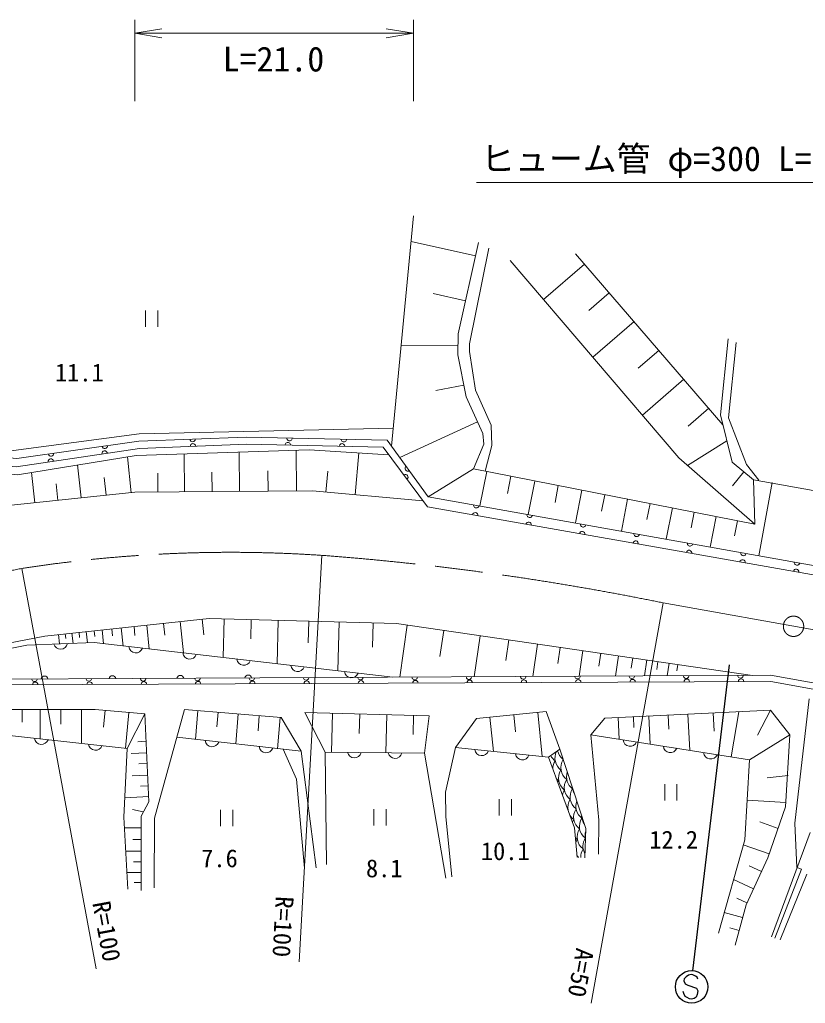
# Model space of a CAD drawing. Units: millimetres, scale not verified. Extents: x 40000 to 680000, y 20000 to 380000.
# Drawn here: x 114731 to 172609, y 263541 to 336000 of the extents above; entities that cross this region are included whole.
import ezdxf
from ezdxf.enums import TextEntityAlignment as Align

# ---------------------------------------------------------------- set-up
doc = ezdxf.new("R2010")
doc.units = ezdxf.units.MM
doc.header["$LTSCALE"] = 1000
doc.linetypes.add('CHAIN', pattern=[18.5, 12, -1.5, 3.5, -1.5])
for name, color, linetype, lineweight in [('M-BMK', 2, 'CHAIN', 13), ('M-STR-HTXT', 7, 'Continuous', 13), ('M-STR-STRC', 7, 'Continuous', 25), ('M-WORK', 1, 'Continuous', 13)]:
    doc.layers.add(name, color=color, linetype=linetype, lineweight=lineweight)
doc.styles.add('ＭＳ ゴシック', font='')
doc.styles.get('ＭＳ ゴシック').set_extended_font_data('MS Gothic')

# ---------------------------------------------------------------- blocks, each defined once
blk = doc.blocks.new('open_arrow')
at = {"color": 0, "linetype": 'Continuous', "lineweight": -2}
blk.add_lwpolyline([(7.5, 1.25), (0, 0), (7.5, -1.25)], dxfattribs=at)

msp = doc.modelspace()

# ---------------------------------------------------------------- linework, layer by layer
at = {"layer": 'M-BMK'}
msp.add_line((162129, 293041), (287686, 270481), dxfattribs=at)
msp.add_circle((171739, 291314), 750, dxfattribs=at)
for centre, radius, start, end in [((130289, 196765), 100000, 86.16292, 98.85708), ((122038, 97100), 200000, 78.43649, 85.71516), ((152298, 99102), 200000, 100.77938, 108.03767)]:
    msp.add_arc(centre, radius, start, end, dxfattribs=at)
at = {"layer": 'M-STR-HTXT'}
for p, q in [((123213, 330000), (123213, 336000)), ((143732, 330000), (143732, 336000)), ((123213, 335000), (143732, 335000)), ((136981, 296541), (135318, 266587)), ((114892, 295573), (120361, 266075)), ((162129, 293041), (156829, 263541))]:
    msp.add_line(p, q, dxfattribs=at)
msp.add_lwpolyline([(179027, 294078), (177138, 324013), (148388, 324013)], dxfattribs=at)
at = {"layer": 'M-STR-STRC'}
for p, q in [((167010, 288477), (164304, 265943)), ((163684, 265335), (163665, 265198)), ((163838, 265501), (163684, 265335)), ((163996, 265613), (163838, 265501)), ((164195, 265653), (163996, 265613)), ((164334, 265633), (164195, 265653)), ((164507, 265546), (164334, 265633)), ((164639, 265457), (164507, 265546)), ((164680, 265323), (164639, 265457)), ((163665, 265198), (163768, 264980)), ((163768, 264980), (163949, 264891)), ((163949, 264891), (164588, 264665)), ((164588, 264665), (164684, 264458)), ((163668, 264269), (163621, 264401)), ((163769, 264056), (163668, 264269)), ((163893, 263967), (163769, 264056)), ((164068, 263877), (163893, 263967)), ((164212, 263857), (164068, 263877)), ((164413, 263891), (164212, 263857)), ((164563, 264007), (164413, 263891)), ((164648, 264185), (164563, 264007)), ((164684, 264458), (164648, 264185))]:
    msp.add_line(p, q, dxfattribs=at)
msp.add_circle((164233, 264751), 1200, dxfattribs=at)
at = {"layer": 'M-WORK'}
for p, q in [((142134, 304583), (143756, 321560)), ((148307, 318611), (143575, 319667)), ((166544, 306165), (155686, 318748)), ((156340, 317990), (153320, 315385)), ((147567, 315298), (145201, 315826)), ((158164, 315877), (156654, 314574)), ((124012, 314567), (124012, 313367)), ((124912, 313367), (124912, 314567)), ((159988, 313763), (156950, 311142)), ((147015, 311964), (142843, 312006)), ((161822, 311637), (160304, 310327)), ((163657, 309511), (160602, 306875)), ((147446, 309086), (145400, 308681)), ((165502, 307372), (163975, 306054)), ((148463, 306366), (142734, 303755)), ((166832, 304969), (163936, 303165)), ((122954, 301156), (122676, 303801)), ((126876, 301211), (126855, 304014)), ((130935, 301242), (130913, 304141)), ((135132, 301274), (135109, 304272)), ((139448, 301002), (139724, 304081)), ((119251, 300768), (118995, 303202)), ((115842, 300410), (115607, 302651)), ((121102, 300962), (120964, 302284)), ((124914, 301196), (124904, 302598)), ((128906, 301227), (128895, 302676)), ((133033, 301258), (133022, 302757)), ((137292, 301195), (137430, 302735)), ((149136, 302711), (148640, 300179)), ((150908, 302363), (150660, 301098)), ((168085, 302682), (167248, 301663)), ((117547, 300589), (117419, 301806)), ((152681, 302016), (152196, 299545)), ((154411, 301677), (154168, 300441)), ((170176, 301902), (169195, 296512)), ((156141, 301338), (155668, 298925)), ((157830, 301007), (157593, 299801)), ((159519, 300676), (159057, 298320)), ((161168, 300353), (160937, 299175)), ((162817, 300030), (162366, 297730)), ((164427, 299715), (164201, 298565)), ((166037, 299399), (165597, 297154)), ((167608, 299091), (167388, 297969)), ((116592, 290594), (128679, 291892)), ((123156, 291299), (123227, 290631)), ((124091, 291399), (124280, 289641)), ((125322, 291531), (125416, 290652)), ((126553, 291664), (126801, 289350)), ((128172, 291838), (128296, 290681)), ((128679, 291892), (142494, 291517)), ((129798, 291862), (129720, 289013)), ((131792, 291807), (131753, 290383)), ((133786, 291753), (133699, 288554)), ((136026, 291692), (135982, 290093)), ((138265, 291632), (138168, 288038)), ((140781, 291563), (140732, 289766)), ((142494, 291517), (168726, 287700)), ((143288, 291401), (142732, 287573)), ((104795, 288311), (116592, 290594)), ((117587, 290701), (117660, 290018)), ((118084, 290754), (118120, 290413)), ((118581, 290808), (118662, 290053)), ((119109, 290864), (119149, 290487)), ((119637, 290921), (119726, 290091)), ((120218, 290983), (120262, 290568)), ((120799, 291046), (120908, 290030)), ((121510, 291122), (121564, 290614)), ((122220, 291198), (122364, 289862)), ((145968, 291011), (145690, 289097)), ((148648, 290621), (148208, 287600)), ((150763, 290314), (150543, 288803)), ((152878, 290006), (152531, 287621)), ((154548, 289763), (154374, 288571)), ((156217, 289520), (155943, 287638)), ((157535, 289328), (157398, 288387)), ((158852, 289137), (158636, 287651)), ((159893, 288985), (159784, 288242)), ((160933, 288834), (160762, 287661)), ((161754, 288715), (161668, 288128)), ((162575, 288595), (162440, 287669)), ((163223, 288501), (163155, 288038)), ((172901, 285961), (171830, 276806)), ((114100, 285195), (120292, 285195)), ((114924, 285195), (114924, 284255)), ((116238, 285195), (116238, 283024)), ((117758, 285195), (117758, 284109)), ((119278, 285195), (119278, 282691)), ((120292, 285195), (123951, 284866)), ((121027, 285129), (120916, 283882)), ((122773, 284972), (122536, 282335)), ((122661, 282321), (123951, 284866)), ((123951, 284866), (124256, 278393)), ((124669, 277178), (126869, 285186)), ((126869, 285186), (133983, 284592)), ((127865, 285103), (127688, 282980)), ((129351, 284979), (129263, 283917)), ((130838, 284854), (130653, 282646)), ((137226, 282051), (135741, 284961)), ((135741, 284961), (144888, 284727)), ((137777, 284909), (137703, 282045)), ((139782, 284858), (139745, 283425)), ((141787, 284806), (141714, 281993)), ((148383, 284512), (153511, 285028)), ((151142, 284789), (151269, 283529)), ((152906, 284967), (153234, 281713)), ((153511, 285028), (154512, 282260)), ((157828, 284551), (170048, 285137)), ((162516, 284776), (162565, 283742)), ((163963, 284845), (164091, 282176)), ((165831, 284935), (165895, 283600)), ((167699, 285024), (167143, 281693)), ((170048, 285137), (169080, 283305)), ((170048, 285137), (171479, 283308)), ((132383, 284725), (132291, 283621)), ((133929, 284596), (133737, 282300)), ((133983, 284592), (135469, 282106)), ((143756, 284756), (143719, 283349)), ((144888, 284727), (144544, 281957)), ((146835, 282385), (148383, 284512)), ((149378, 284612), (149631, 282091)), ((156796, 283331), (157828, 284551)), ((158827, 284599), (158904, 282997)), ((159948, 284652), (159986, 283852)), ((161069, 284706), (161168, 282639)), ((157406, 277045), (156796, 283331)), ((156796, 283331), (168500, 281478)), ((124034, 282846), (123427, 282815)), ((126305, 283135), (135469, 282106)), ((171479, 283308), (168500, 281478)), ((171479, 283308), (171150, 278007)), ((122661, 282321), (122415, 277255)), ((124077, 281995), (122945, 281939)), ((134147, 282254), (135132, 280053)), ((135469, 282106), (136579, 273521)), ((137226, 282051), (144544, 281957)), ((137226, 282051), (137340, 273773)), ((144544, 281957), (146135, 272753)), ((146100, 279086), (146835, 282385)), ((146835, 282385), (153683, 281666)), ((154512, 282260), (153683, 281666)), ((154512, 282260), (156434, 276412)), ((124117, 281203), (123509, 281173)), ((153683, 281666), (155614, 276459)), ((168148, 275591), (168500, 281478)), ((124159, 280353), (123027, 280296)), ((135132, 280053), (135719, 273486)), ((171338, 280322), (169807, 280162)), ((124199, 279560), (123633, 279532)), ((146131, 277303), (146100, 279086)), ((162252, 279688), (162252, 278488)), ((163152, 278488), (163152, 279688)), ((124238, 278768), (122484, 278685)), ((124256, 278393), (123670, 277337)), ((150061, 278579), (150061, 277379)), ((150961, 277379), (150961, 278579)), ((171170, 278332), (168322, 278508)), ((123841, 277647), (123034, 277823)), ((129533, 277788), (129533, 276588)), ((130433, 276588), (130433, 277788)), ((140826, 277841), (140826, 276641)), ((141726, 276641), (141726, 277841)), ((171150, 278007), (169837, 274254)), ((122415, 277255), (122696, 271943)), ((123670, 277337), (123693, 271849)), ((124640, 272038), (124669, 277178)), ((146569, 272847), (146131, 277303)), ((157382, 274536), (157406, 277045)), ((170598, 276429), (169251, 276900)), ((171830, 276806), (171995, 273538)), ((123673, 276462), (122457, 276457)), ((155614, 276459), (155801, 274301)), ((156434, 276412), (156364, 274254)), ((172956, 276133), (170107, 268443)), ((123677, 275611), (123069, 275608)), ((166201, 268719), (168148, 275591)), ((123681, 274759), (122547, 274754)), ((169938, 274544), (168040, 275208)), ((123684, 273966), (123117, 273964)), ((169837, 274254), (168242, 270806)), ((123687, 273173), (122631, 273168)), ((169374, 273255), (168462, 273677)), ((172339, 273428), (170368, 268347)), ((171995, 273538), (172339, 273428)), ((168783, 271977), (167316, 272655)), ((170744, 268222), (172729, 273053)), ((123691, 272433), (123163, 272431)), ((168308, 270950), (167575, 271289)), ((168242, 270806), (167444, 267828)), ((167990, 269866), (166630, 270231)), ((167735, 268914), (167055, 269096))]:
    msp.add_line(p, q, dxfattribs=at)
for points in [[(144833, 300858), (148155, 302903), (148937, 304727), (148853, 305509), (147618, 308219), (147008, 311300), (147024, 312863), (148525, 319587)], [(149299, 319165), (147868, 312128), (147868, 311565), (148314, 308716), (149463, 306136), (149510, 304635), (149034, 302731)], [(148155, 302903), (168883, 298841), (163301, 303720), (150859, 318262)], [(168883, 298841), (168790, 302103), (167210, 303401), (166366, 306903), (166913, 312501)], [(167519, 312216), (166956, 306680), (168264, 303227), (169192, 302081)], [(102241, 305210), (113910, 304210), (123526, 305500), (142259, 305899)], [(102193, 304798), (114530, 303673), (123513, 304963), (131417, 305244), (141808, 305033), (144833, 300858), (234593, 284845)], [(234539, 284305), (144767, 300109), (141515, 304503), (131445, 304722), (123549, 304417), (114480, 303073), (102760, 304253), (102072, 303424)], [(102519, 301609), (102684, 303770), (114564, 302482), (123304, 303903), (136063, 304302), (141904, 303950)], [(168790, 302103), (182663, 299628), (181338, 294346)], [(96443, 299073), (97543, 298490), (123213, 301183), (136313, 301283), (144428, 300556)], [(88390, 280077), (104641, 287787), (115266, 289933), (120227, 290109), (142216, 287570)], [(107536, 286050), (113608, 287430), (170050, 287707), (229087, 277092)], [(228976, 276575), (170073, 287253), (113684, 286995), (107684, 285581)], [(93992, 277791), (113971, 283271), (122661, 282321)]]:
    msp.add_lwpolyline(points, dxfattribs=at)
for centre, radius, start, end in [((127465, 305103), 200, 182.03934, 2.03934), ((134613, 305179), 200, 178.83614, 358.83614), ((138612, 305098), 200, 178.83614, 358.83614), ((121002, 304602), 200, 188.17199, 8.17199), ((127497, 304570), 200, 2.21131, 182.21131), ((134480, 304656), 200, 358.75464, 178.75464), ((138479, 304569), 200, 358.75464, 178.75464), ((117036, 303452), 200, 8.43413, 188.43413), ((117042, 304033), 200, 188.17199, 8.17199), ((120992, 304038), 200, 8.43413, 188.43413), ((143321, 302946), 200, 125.93156, 305.93156), ((143141, 302306), 200, 306.50935, 126.50935), ((148366, 300228), 200, 169.88466, 349.88466), ((148289, 299489), 200, 350.01536, 170.01536), ((152304, 299525), 200, 169.88466, 349.88466), ((152228, 298796), 200, 350.01536, 170.01536), ((156242, 298823), 200, 169.88466, 349.88466), ((156168, 298102), 200, 350.01536, 170.01536), ((160180, 298120), 200, 169.88466, 349.88466), ((160107, 297409), 200, 350.01536, 170.01536), ((164117, 297418), 200, 169.88466, 349.88466), ((164047, 296715), 200, 350.01536, 170.01536), ((168055, 296715), 200, 169.88466, 349.88466), ((167986, 296022), 200, 350.01536, 170.01536), ((171993, 296013), 200, 169.88466, 349.88466), ((171925, 295328), 200, 350.01536, 170.01536), ((117742, 290133), 512, 194.7113, 349.35053), ((123287, 289869), 512, 186.09516, 340.7344), ((127261, 289410), 512, 186.09516, 340.7344), ((131234, 288951), 512, 186.09516, 340.7344), ((135208, 288493), 512, 186.09516, 340.7344), ((121568, 287413), 256, 12.9608, 167.60004), ((126568, 287438), 256, 12.9608, 167.60004), ((131568, 287462), 256, 12.9608, 167.60004), ((139181, 288034), 512, 186.09516, 340.7344), ((163829, 287676), 200, 180.28042, 0.28042), ((167829, 287696), 200, 180.28042, 0.28042), ((115829, 287441), 200, 180.28042, 0.28042), ((115879, 287005), 200, 0.26214, 180.26214), ((116568, 287389), 256, 12.9608, 167.60004), ((119829, 287461), 200, 180.28042, 0.28042), ((119879, 287024), 200, 0.26214, 180.26214), ((123829, 287480), 200, 180.28042, 0.28042), ((123879, 287042), 200, 0.26214, 180.26214), ((127829, 287500), 200, 180.28042, 0.28042), ((127879, 287060), 200, 0.26214, 180.26214), ((131829, 287520), 200, 180.28042, 0.28042), ((131879, 287078), 200, 0.26214, 180.26214), ((135829, 287539), 200, 180.28042, 0.28042), ((135879, 287097), 200, 0.26214, 180.26214), ((139829, 287559), 200, 180.28042, 0.28042), ((139879, 287115), 200, 0.26214, 180.26214), ((143829, 287578), 200, 180.28042, 0.28042), ((143879, 287133), 200, 0.26214, 180.26214), ((147829, 287598), 200, 180.28042, 0.28042), ((147879, 287152), 200, 0.26214, 180.26214), ((151829, 287617), 200, 180.28042, 0.28042), ((151878, 287170), 200, 0.26214, 180.26214), ((155829, 287637), 200, 180.28042, 0.28042), ((155878, 287188), 200, 0.26214, 180.26214), ((159829, 287657), 200, 180.28042, 0.28042), ((159878, 287207), 200, 0.26214, 180.26214), ((163878, 287225), 200, 0.26214, 180.26214), ((167878, 287243), 200, 0.26214, 180.26214), ((116340, 283126), 512, 186.44205, 341.08128), ((120317, 282691), 512, 186.44205, 341.08128), ((128912, 282955), 512, 186.27177, 340.911), ((159702, 282985), 512, 183.68417, 338.32341), ((132887, 282509), 512, 186.27177, 340.911), ((139387, 282136), 512, 191.94586, 346.5851), ((142387, 282097), 512, 191.94586, 346.5851), ((148779, 282294), 512, 186.685, 341.32423), ((151763, 281981), 512, 186.685, 341.32423), ((155254, 281597), 1088, 152.36795, 233.60282), ((155419, 282387), 1088, 192.63719, 232.22478), ((162666, 282516), 512, 183.68417, 338.32341), ((165629, 282047), 512, 183.68417, 338.32341), ((154828, 282283), 1088, 206.89491, 233.60282), ((155089, 280806), 1088, 146.39718, 179.84743), ((155680, 280910), 1088, 147.40287, 233.60282), ((155514, 280119), 1088, 146.39718, 233.60282), ((156105, 280224), 1088, 161.98487, 233.60282), ((155089, 280806), 1088, 220.83041, 233.60282), ((155349, 279329), 1088, 146.39718, 153.90405), ((155940, 279433), 1088, 146.39718, 233.60282), ((155775, 278642), 1088, 146.39718, 167.14149), ((156366, 278746), 1088, 146.39718, 233.60282), ((156531, 279537), 1088, 187.17822, 209.21428), ((156200, 277956), 1088, 146.39718, 190.20498), ((156791, 278060), 1088, 159.91016, 233.60282), ((156626, 277269), 1088, 146.39718, 233.60282), ((156200, 277956), 1088, 210.47286, 233.60282), ((156461, 276478), 1088, 146.39718, 157.803), ((157052, 276583), 1088, 146.39718, 233.60282), ((157217, 277373), 1088, 181.86478, 214.52772), ((156887, 275792), 1088, 146.39718, 233.60282), ((157478, 275896), 1088, 165.0502, 191.21444), ((156461, 276478), 1088, 223.90937, 233.60282), ((156721, 275001), 1088, 146.39718, 158.96387), ((157312, 275105), 1088, 146.39718, 210.36274), ((157147, 274315), 1088, 146.39718, 181.85616), ((156721, 275001), 1088, 210.97561, 220.62349)]:
    msp.add_arc(centre, radius, start, end, dxfattribs=at)

# ---------------------------------------------------------------- block references
at = {"layer": 'M-STR-HTXT', "xscale": 267, "yscale": 267}
msp.add_blockref('open_arrow', (123213, 335000), dxfattribs=at)
at = {"layer": 'M-STR-HTXT', "xscale": 267, "yscale": 267, "rotation": 180}
msp.add_blockref('open_arrow', (143732, 335000), dxfattribs=at)

# ---------------------------------------------------------------- texts
at = {"layer": 'M-STR-HTXT', "style": 'ＭＳ ゴシック'}
msp.add_text('L=21.0', height=1833, dxfattribs=at).set_placement((133429, 331633), align=Align.BOTTOM_CENTER)
msp.add_text('ヒューム管 φ=300 L=9.6', height=1833, dxfattribs=at).set_placement((162763, 325763), align=Align.MIDDLE_CENTER)
for s, rotation, p in [('R=100', 280.503, (121139, 268847)), ('R=100', 266.822, (134138, 269181)), ('A=50', 259.814, (156074, 265786))]:
    msp.add_text(s, height=1320, rotation=rotation, dxfattribs=at).set_placement(p, align=Align.MIDDLE_CENTER)
at = {"layer": 'M-WORK', "style": 'ＭＳ ゴシック'}
for s, p in [('11.1', (119126, 310007)), ('12.2', (162908, 275597)), ('10.1', (150506, 274752)), ('7.6', (129450, 274225)), ('8.1', (141588, 273486))]:
    msp.add_text(s, height=1320, dxfattribs=at).set_placement(p, align=Align.MIDDLE_CENTER)

doc.saveas('drawing.dxf')
